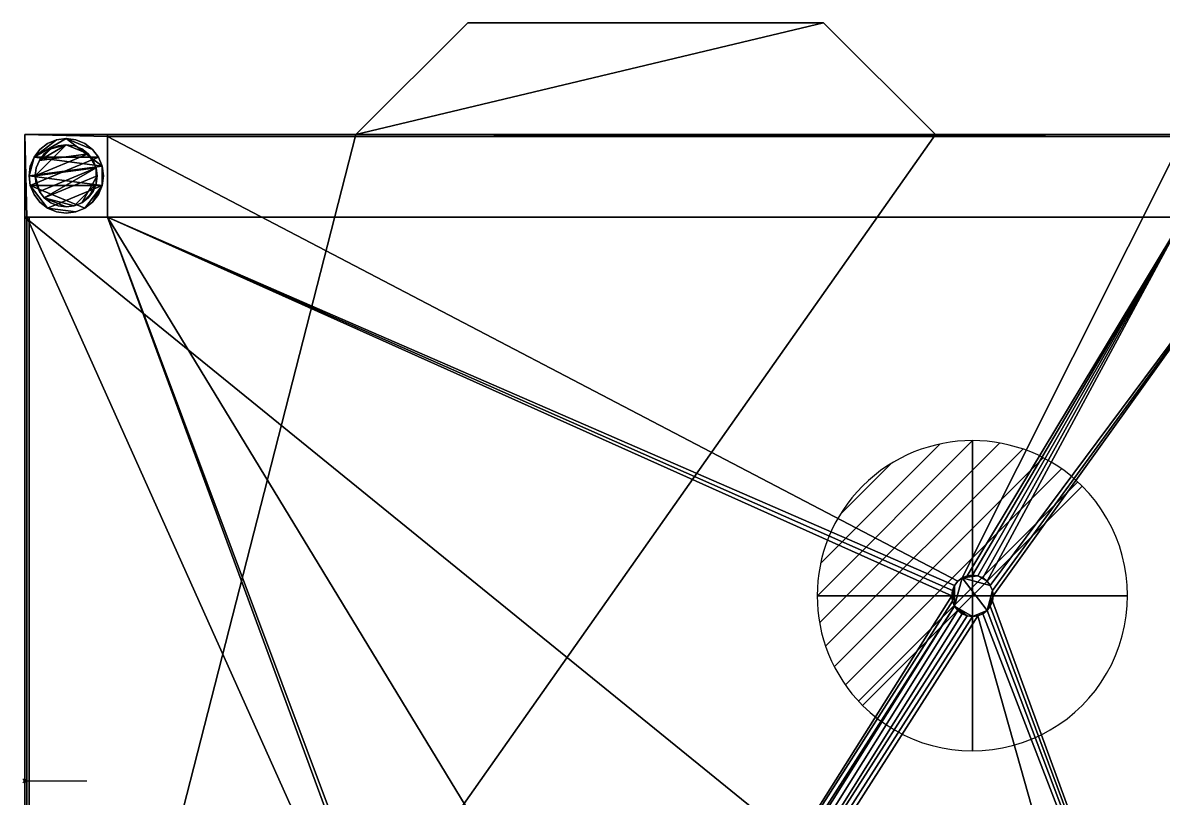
# Model space of a CAD drawing. Header units: millimetres. Extents: x -901 to 180, y -878 to 367.
# Drawn here: x -901 to -350, y -8 to 367 of the extents above; entities that cross this region are included whole.
import ezdxf

# ---------------------------------------------------------------- set-up
doc = ezdxf.new("R2010")
doc.units = ezdxf.units.MM
doc.header["$PDMODE"] = 35
for name, color, linetype in [('IQ_200_2D', 1, 'Continuous'), ('IQ_200_3D', 1, 'Continuous'), ('IQ_204_2D', 7, 'Continuous'), ('IQ_204_3D', 7, 'Continuous')]:
    doc.layers.add(name, color=color, linetype=linetype)
doc.layers.add('IQ_CON_DRAIN_INT', color=7, linetype='Continuous', lineweight=25)
doc.layers.add('IQ_CURTAIN_3D', color=7, linetype='Continuous', transparency=0.9)
doc.layers.add('IQ_INS_3D', color=3, linetype='Continuous', lineweight=25, plot=False)

# ---------------------------------------------------------------- blocks, each defined once
blk = doc.blocks.new('*X4')
at = {"color": 0}
for p, q in [((313.993, 2209.039), (321.505, 2216.552)), ((314.108, 2207.74), (322.804, 2216.436)), ((314.158, 2210.619), (319.926, 2216.386)), ((314.399, 2206.617), (323.928, 2216.145)), ((314.821, 2205.625), (324.919, 2215.723)), ((315.101, 2212.976), (317.568, 2215.443)), ((315.354, 2204.743), (325.801, 2215.191)), ((315.985, 2203.96), (326.584, 2214.559))]:
    blk.add_line(p, q, dxfattribs=at)
blk = doc.blocks.new('drain')
blk.add_line((-2.121, -2.121), (2.121, 2.121))
at = {"extrusion": (-1, 0, 0)}
blk.add_line((0, 2.121, -2.121), (0, -2.121, 2.121), dxfattribs=at)
at = {"extrusion": (0, -1, 0)}
blk.add_line((-2.121, 0, -2.121), (2.121, 0, 2.121), dxfattribs=at)
at = {"extrusion": (-1, 0, 0)}
for start, end in [(45, 225), (225, 45)]:
    blk.add_arc((0, 0), 3, start, end, dxfattribs=at)
for start, end in [(45, 225), (225, 45)]:
    blk.add_arc((0, 0), 3, start, end)
at = {"extrusion": (0, -1, 0)}
for start, end in [(45, 225), (225, 45)]:
    blk.add_arc((0, 0), 3, start, end, dxfattribs=at)
at = {"xscale": 0.4000000000000909, "yscale": 0.4000000000000909, "zscale": 0.4000000000000909}
blk.add_blockref('*X4', (-128.597, -883.621), dxfattribs=at)
at = {"extrusion": (-1, 0, 0), "xscale": 0.3999999999999773, "yscale": 0.3999999999999773, "zscale": 0.3999999999999773}
blk.add_blockref('*X4', (-128.597, -883.621), dxfattribs=at)
at = {"extrusion": (0, -1, 0), "xscale": 0.4000000000000909, "yscale": 0.4000000000000909, "zscale": 0.4000000000000909}
blk.add_blockref('*X4', (-128.597, -883.621), dxfattribs=at)

msp = doc.modelspace()

# ---------------------------------------------------------------- linework, layer by layer
at = {"layer": 'IQ_200_2D', "linetype": 'Continuous'}
for p, q in [((-740, 312.5), (-686, 366.5)), ((-686, 366.5), (-514, 366.5)), ((-514, 366.5), (-460, 312.5)), ((-900, 312.5), (-300, 312.5)), ((-900, 312.5), (-900, -312.5))]:
    msp.add_line(p, q, dxfattribs=at)
at = {"layer": 'IQ_204_2D'}
msp.add_line((-900, 0), (-870, 0), dxfattribs=at)
at = {"layer": 'IQ_CURTAIN_3D'}
for p, q in [((-900, 241.25, 898.97), (-900, 241.25, 1369.03)), ((-900, 196.25, 898.97), (-900, 196.25, 1369.03)), ((-900, 133.75, 898.97), (-900, 133.75, 1369.03)), ((-900, 71.25, 898.97), (-900, 71.25, 1369.03)), ((-900, 8.75, 898.97), (-900, 8.75, 1369.03))]:
    msp.add_line(p, q, dxfattribs=at)
at = {"layer": 'IQ_INS_3D'}
msp.add_point((-900, 0), dxfattribs=at)

# ---------------------------------------------------------------- block references
at = {"layer": 'IQ_CON_DRAIN_INT', "xscale": 25, "yscale": 25, "zscale": 25}
msp.add_blockref('drain', (-442.1, 89.5), dxfattribs=at)

# ---------------------------------------------------------------- meshes
at = {"layer": 'IQ_200_3D'}
mesh = msp.add_polyface(dxfattribs=at)
corners = [(-900, 312.5, 1450), (-900, -312.5, 1450), (-300, -312.5, 1450), (-300, 312.5, 1450), (-460, 312.5, 1450), (-514, 366.5, 1450), (-686, 366.5, 1450), (-740, 312.5, 1450)]
mesh.append_faces([[corners[k] for k in face] for face in [(4, 1, 2, 3), (1, 7, 0), (7, 5, 6)]], dxfattribs={"vtx0": -1})
mesh.append_faces([[corners[k] for k in face] for face in [(4, 5, 7, 1)]], dxfattribs={"vtx1": -1, "vtx2": -1, "vtx3": -1})
mesh = msp.add_polyface(dxfattribs=at)
corners = [(-300, 312.5, 725), (-300, -312.5, 725), (-340, -312.5, 725), (-340, -358.5, 725), (-860, -358.5, 725), (-860, -312.5, 725), (-900, -312.5, 725), (-900, 312.5, 725), (-740, 312.5, 725), (-686, 366.5, 725), (-514, 366.5, 725), (-460, 312.5, 725), (-899, -272.5, 725), (-860, -272.5, 725), (-860, -311.5, 725), (-340, -311.5, 725), (-340, -272.5, 725), (-301, -272.5, 725), (-301, 272.5, 725), (-340, 272.5, 725), (-340, 311.5, 725), (-860, 311.5, 725), (-860, 272.5, 725), (-899, 272.5, 725)]
mesh.append_faces([[corners[k] for k in face] for face in [(11, 8, 9, 10)]], dxfattribs={"vtx0": -1})
mesh.append_faces([[corners[k] for k in face] for face in [(23, 7, 21, 22), (20, 0, 18, 19)]], dxfattribs={"vtx0": -1, "vtx1": -1})
mesh.append_faces([[corners[k] for k in face] for face in [(6, 12, 14, 5)]], dxfattribs={"vtx0": -1, "vtx1": -1, "vtx2": -1})
mesh.append_faces([[corners[k] for k in face] for face in [(20, 8, 11, 0)]], dxfattribs={"vtx0": -1, "vtx1": -1, "vtx3": -1})
mesh.append_faces([[corners[k] for k in face] for face in [(7, 23, 12, 6), (8, 20, 21, 7)]], dxfattribs={"vtx0": -1, "vtx2": -1})
mesh.append_faces([[corners[k] for k in face] for face in [(2, 4, 5, 15)]], dxfattribs={"vtx0": -1, "vtx2": -1, "vtx3": -1})
mesh.append_faces([[corners[k] for k in face] for face in [(13, 14, 12)]], dxfattribs={"vtx1": -1})
mesh.append_faces([[corners[k] for k in face] for face in [(14, 15, 5)]], dxfattribs={"vtx1": -1, "vtx2": -1})
mesh.append_faces([[corners[k] for k in face] for face in [(1, 2, 15, 17)]], dxfattribs={"vtx1": -1, "vtx2": -1, "vtx3": -1})
mesh.append_faces([[corners[k] for k in face] for face in [(17, 18, 0, 1)]], dxfattribs={"vtx1": -1, "vtx3": -1})
mesh.append_faces([[corners[k] for k in face] for face in [(15, 16, 17), (2, 3, 4)]], dxfattribs={"vtx2": -1})
mesh = msp.add_polyface(dxfattribs=at)
corners = [(-686, 366.5, 1450), (-686, 366.5, 725), (-740, 312.5, 725), (-740, 312.5, 1450)]
mesh.append_faces([[corners[k] for k in face] for face in [(0, 1, 2, 3)]])
mesh = msp.add_polyface(dxfattribs=at)
corners = [(-514, 366.5, 1450), (-514, 366.5, 725), (-686, 366.5, 725), (-686, 366.5, 1450)]
mesh.append_faces([[corners[k] for k in face] for face in [(0, 1, 2, 3)]])
mesh = msp.add_polyface(dxfattribs=at)
corners = [(-460, 312.5, 1450), (-460, 312.5, 725), (-514, 366.5, 725), (-514, 366.5, 1450)]
mesh.append_faces([[corners[k] for k in face] for face in [(0, 1, 2, 3)]])
mesh = msp.add_polyface(dxfattribs=at)
corners = [(-300, 312.5, 1450), (-300, 312.5, 725), (-460, 312.5, 725), (-460, 312.5, 1450), (-900, 312.5, 725), (-900, 312.5, 1450), (-740, 312.5, 1450), (-740, 312.5, 725)]
mesh.append_faces([[corners[k] for k in face] for face in [(2, 3, 0, 1), (4, 5, 6, 7)]])
mesh = msp.add_polyface(dxfattribs=at)
corners = [(-900, -312.5, 1450), (-900, 312.5, 1450), (-900, 312.5, 725), (-900, -312.5, 725), (-900, -272.5, 1370), (-900, -272.5, 850), (-900, 272.5, 850), (-900, 272.5, 1370)]
mesh.append_faces([[corners[k] for k in face] for face in [(1, 7, 4, 0), (0, 4, 5, 3)]], dxfattribs={"vtx0": -1, "vtx2": -1})
mesh.append_faces([[corners[k] for k in face] for face in [(6, 7, 1, 2), (5, 6, 2, 3)]], dxfattribs={"vtx1": -1, "vtx3": -1})
mesh = msp.add_polyface(dxfattribs=at)
corners = [(-900, 312.5, 725), (-900, 272.5, 725), (-860, 272.5, 725), (-860, 312.5, 725)]
mesh.append_faces([[corners[k] for k in face] for face in [(0, 1, 2, 3)]])
mesh = msp.add_polyface(dxfattribs=at)
corners = [(-860, 272.5, 75), (-900, 272.5, 75), (-900, 312.5, 75), (-860, 312.5, 75)]
mesh.append_faces([[corners[k] for k in face] for face in [(0, 1, 2, 3)]])
mesh = msp.add_polyface(dxfattribs=at)
corners = [(-860, 312.5, 725), (-860, 312.5, 75), (-900, 312.5, 75), (-900, 312.5, 725)]
mesh.append_faces([[corners[k] for k in face] for face in [(0, 1, 2, 3)]])
mesh = msp.add_polyface(dxfattribs=at)
corners = [(-900, 312.5, 725), (-900, 312.5, 75), (-900, 272.5, 75), (-900, 272.5, 725)]
mesh.append_faces([[corners[k] for k in face] for face in [(0, 1, 2, 3)]])
mesh = msp.add_polyface(dxfattribs=at)
corners = [(-860, -272.5, 201.37), (-899, -272.5, 201.37), (-899, 272.5, 201.37), (-860, 272.5, 201.37), (-860, 311.5, 201.37), (-340, 311.5, 201.37), (-340, 272.5, 201.37), (-301, 272.5, 201.37), (-301, -272.5, 201.37), (-340, -272.5, 201.37), (-340, -311.5, 201.37), (-860, -311.5, 201.37), (-699, -187.4, 201.37), (-698.66, -189.99, 201.37), (-697.66, -192.4, 201.37), (-696.07, -194.47, 201.37), (-694, -196.06, 201.37), (-691.59, -197.06, 201.37), (-689, -197.4, 201.37), (-686.41, -197.06, 201.37), (-684, -196.06, 201.37), (-681.93, -194.47, 201.37), (-680.34, -192.4, 201.37), (-679.34, -189.99, 201.37), (-679, -187.4, 201.37), (-679.34, -184.81, 201.37), (-680.34, -182.4, 201.37), (-681.93, -180.33, 201.37), (-684, -178.74, 201.37), (-686.41, -177.74, 201.37), (-689, -177.4, 201.37), (-691.59, -177.74, 201.37), (-694, -178.74, 201.37), (-696.07, -180.33, 201.37), (-697.66, -182.4, 201.37), (-698.66, -184.81, 201.37), (-609, -157.4, 201.37), (-608.66, -159.99, 201.37), (-607.66, -162.4, 201.37), (-606.07, -164.47, 201.37), (-604, -166.06, 201.37), (-601.59, -167.06, 201.37), (-599, -167.4, 201.37), (-596.41, -167.06, 201.37), (-594, -166.06, 201.37), (-591.93, -164.47, 201.37), (-590.34, -162.4, 201.37), (-589.34, -159.99, 201.37), (-589, -157.4, 201.37), (-589.34, -154.81, 201.37), (-590.34, -152.4, 201.37), (-591.93, -150.33, 201.37), (-594, -148.74, 201.37), (-596.41, -147.74, 201.37), (-599, -147.4, 201.37), (-601.59, -147.74, 201.37), (-604, -148.74, 201.37), (-606.07, -150.33, 201.37), (-607.66, -152.4, 201.37), (-608.66, -154.81, 201.37), (-452.1, 89.5, 201.37), (-451.76, 86.91, 201.37), (-450.76, 84.5, 201.37), (-449.17, 82.43, 201.37), (-447.1, 80.84, 201.37), (-444.69, 79.84, 201.37), (-442.1, 79.5, 201.37), (-439.51, 79.84, 201.37), (-437.1, 80.84, 201.37), (-435.03, 82.43, 201.37), (-433.44, 84.5, 201.37), (-432.44, 86.91, 201.37), (-432.1, 89.5, 201.37), (-432.44, 92.09, 201.37), (-433.44, 94.5, 201.37), (-435.03, 96.57, 201.37), (-437.1, 98.16, 201.37), (-439.51, 99.16, 201.37), (-442.1, 99.5, 201.37), (-444.69, 99.16, 201.37), (-447.1, 98.16, 201.37), (-449.17, 96.57, 201.37), (-450.76, 94.5, 201.37), (-451.76, 92.09, 201.37)]
mesh.append_faces([[corners[k] for k in face] for face in [(13, 0, 12), (32, 3, 31), (61, 55, 60), (65, 51, 64), (70, 8, 69), (69, 8, 68), (74, 7, 73)]], dxfattribs={"vtx0": -1, "vtx1": -1})
mesh.append_faces([[corners[k] for k in face] for face in [(56, 3, 60, 55)]], dxfattribs={"vtx0": -1, "vtx1": -1, "vtx2": -1})
mesh.append_faces([[corners[k] for k in face] for face in [(0, 15, 16, 11), (11, 16, 17), (42, 20, 21, 41), (19, 10, 11, 18), (10, 19, 20), (3, 32, 33, 2), (57, 29, 30, 56), (58, 28, 29, 57), (59, 27, 28, 58), (37, 25, 26, 36), (68, 8, 9, 67), (36, 26, 27, 59), (63, 52, 53, 62), (64, 51, 52, 63), (62, 53, 54), (6, 79, 80, 5), (6, 76, 77), (8, 70, 71)]], dxfattribs={"vtx0": -1, "vtx2": -1})
mesh.append_faces([[corners[k] for k in face] for face in [(20, 42, 43, 10), (9, 48, 49, 67), (56, 30, 31, 3)]], dxfattribs={"vtx0": -1, "vtx2": -1, "vtx3": -1})
mesh.append_faces([[corners[k] for k in face] for face in [(14, 15, 0), (17, 18, 11), (13, 14, 0), (35, 12, 0), (21, 22, 41), (37, 38, 25), (43, 44, 10), (47, 48, 9), (46, 47, 9), (45, 46, 9), (83, 60, 3), (82, 83, 3), (72, 73, 7), (78, 79, 6), (77, 78, 6), (75, 76, 6)]], dxfattribs={"vtx1": -1, "vtx2": -1})
mesh.append_faces([[corners[k] for k in face] for face in [(0, 1, 34, 35), (33, 34, 1, 2), (24, 25, 38, 39), (9, 10, 44, 45), (23, 24, 39, 40), (22, 23, 40, 41), (49, 50, 66, 67), (50, 51, 65, 66), (54, 55, 61, 62), (81, 82, 3, 4), (71, 72, 7, 8), (80, 81, 4, 5), (74, 75, 6, 7)]], dxfattribs={"vtx1": -1, "vtx3": -1})
mesh = msp.add_polyface(dxfattribs=at)
corners = [(-898, 292.5, 5), (-897.39, 287.84, 5), (-895.59, 283.5, 5), (-892.73, 279.77, 5), (-889, 276.91, 5), (-884.66, 275.11, 5), (-880, 274.5, 5), (-875.34, 275.11, 5), (-871, 276.91, 5), (-867.27, 279.77, 5), (-864.41, 283.5, 5), (-862.61, 287.84, 5), (-862, 292.5, 5), (-862.61, 297.16, 5), (-864.41, 301.5, 5), (-867.27, 305.23, 5), (-871, 308.09, 5), (-875.34, 309.89, 5), (-880, 310.5, 5), (-884.66, 309.89, 5), (-889, 308.09, 5), (-892.73, 305.23, 5), (-895.59, 301.5, 5), (-897.39, 297.16, 5)]
mesh.append_faces([[corners[k] for k in face] for face in [(11, 8, 9, 10)]], dxfattribs={"vtx0": -1})
mesh.append_faces([[corners[k] for k in face] for face in [(4, 7, 8, 11), (11, 0, 1, 4), (13, 18, 19, 22)]], dxfattribs={"vtx0": -1, "vtx2": -1, "vtx3": -1})
mesh.append_faces([[corners[k] for k in face] for face in [(0, 11, 12, 13)]], dxfattribs={"vtx0": -1, "vtx3": -1})
mesh.append_faces([[corners[k] for k in face] for face in [(2, 3, 4, 1), (16, 17, 18, 15)]], dxfattribs={"vtx2": -1})
mesh.append_faces([[corners[k] for k in face] for face in [(13, 14, 15, 18), (22, 23, 0, 13)]], dxfattribs={"vtx2": -1, "vtx3": -1})
mesh.append_faces([[corners[k] for k in face] for face in [(4, 5, 6, 7), (19, 20, 21, 22)]], dxfattribs={"vtx3": -1})
mesh = msp.add_polyface(dxfattribs=at)
corners = [(-898, 292.5), (-897.39, 297.16), (-895.59, 301.5), (-892.73, 305.23), (-889, 308.09), (-884.66, 309.89), (-880, 310.5), (-875.34, 309.89), (-871, 308.09), (-867.27, 305.23), (-864.41, 301.5), (-862.61, 297.16), (-862, 292.5), (-862.61, 287.84), (-864.41, 283.5), (-867.27, 279.77), (-871, 276.91), (-875.34, 275.11), (-880, 274.5), (-884.66, 275.11), (-889, 276.91), (-892.73, 279.77), (-895.59, 283.5), (-897.39, 287.84)]
mesh.append_faces([[corners[k] for k in face] for face in [(2, 0, 1), (15, 13, 14), (13, 11, 12)]], dxfattribs={"vtx0": -1})
mesh.append_faces([[corners[k] for k in face] for face in [(16, 23, 13, 15)]], dxfattribs={"vtx0": -1, "vtx1": -1, "vtx2": -1})
mesh.append_faces([[corners[k] for k in face] for face in [(2, 10, 23, 0)]], dxfattribs={"vtx0": -1, "vtx1": -1, "vtx3": -1})
mesh.append_faces([[corners[k] for k in face] for face in [(2, 5, 6)]], dxfattribs={"vtx0": -1, "vtx2": -1})
mesh.append_faces([[corners[k] for k in face] for face in [(23, 10, 11, 13), (23, 16, 17, 20)]], dxfattribs={"vtx0": -1, "vtx2": -1, "vtx3": -1})
mesh.append_faces([[corners[k] for k in face] for face in [(9, 10, 2, 6)]], dxfattribs={"vtx1": -1, "vtx2": -1, "vtx3": -1})
mesh.append_faces([[corners[k] for k in face] for face in [(3, 4, 5, 2), (18, 19, 20, 17)]], dxfattribs={"vtx2": -1})
mesh.append_faces([[corners[k] for k in face] for face in [(6, 7, 8, 9), (20, 21, 22, 23)]], dxfattribs={"vtx3": -1})
mesh = msp.add_polyface(dxfattribs=at)
corners = [(-898, 292.5, 5), (-897.39, 297.16, 5), (-895.59, 301.5, 5), (-892.73, 305.23, 5), (-889, 308.09, 5), (-884.66, 309.89, 5), (-880, 310.5, 5), (-875.34, 309.89, 5), (-871, 308.09, 5), (-867.27, 305.23, 5), (-864.41, 301.5, 5), (-862.61, 297.16, 5), (-862, 292.5, 5), (-862, 292.5), (-862.61, 297.16), (-864.41, 301.5), (-867.27, 305.23), (-871, 308.09), (-875.34, 309.89), (-880, 310.5), (-884.66, 309.89), (-889, 308.09), (-892.73, 305.23), (-895.59, 301.5), (-897.39, 297.16), (-898, 292.5)]
mesh.append_faces([[corners[k] for k in face] for face in [(13, 14, 11, 12), (0, 1, 24, 25)]], dxfattribs={"vtx1": -1})
mesh.append_faces([[corners[k] for k in face] for face in [(14, 15, 10, 11), (16, 17, 8, 9), (15, 16, 9, 10), (17, 18, 7, 8), (6, 7, 18, 19), (19, 20, 5, 6), (20, 21, 4, 5), (22, 23, 2, 3), (21, 22, 3, 4), (23, 24, 1, 2)]], dxfattribs={"vtx1": -1, "vtx3": -1})
mesh = msp.add_polyface(dxfattribs=at)
corners = [(-860, 272.5, 725), (-860, 272.5, 75), (-860, 312.5, 75), (-860, 312.5, 725)]
mesh.append_faces([[corners[k] for k in face] for face in [(0, 1, 2, 3)]])
mesh = msp.add_polyface(dxfattribs=at)
corners = [(-860, 272.5, 201.37), (-860, 272.5, 725), (-860, 311.5, 725), (-860, 311.5, 201.37)]
mesh.append_faces([[corners[k] for k in face] for face in [(0, 1, 2, 3)]])
mesh = msp.add_polyface(dxfattribs=at)
corners = [(-860, 311.5, 201.37), (-860, 311.5, 725), (-340, 311.5, 725), (-340, 311.5, 201.37)]
mesh.append_faces([[corners[k] for k in face] for face in [(0, 1, 2, 3)]])
mesh = msp.add_polyface(dxfattribs=at)
corners = [(-895, 292.5, 75), (-894.49, 288.62, 75), (-892.99, 285, 75), (-890.61, 281.89, 75), (-887.5, 279.51, 75), (-883.88, 278.01, 75), (-880, 277.5, 75), (-876.12, 278.01, 75), (-872.5, 279.51, 75), (-869.39, 281.89, 75), (-867.01, 285, 75), (-865.51, 288.62, 75), (-865, 292.5, 75), (-865.51, 296.38, 75), (-867.01, 300, 75), (-869.39, 303.11, 75), (-872.5, 305.49, 75), (-876.12, 306.99, 75), (-880, 307.5, 75), (-883.88, 306.99, 75), (-887.5, 305.49, 75), (-890.61, 303.11, 75), (-892.99, 300, 75), (-894.49, 296.38, 75)]
mesh.append_faces([[corners[k] for k in face] for face in [(10, 8, 9), (22, 20, 21)]], dxfattribs={"vtx0": -1})
mesh.append_faces([[corners[k] for k in face] for face in [(7, 3, 6)]], dxfattribs={"vtx0": -1, "vtx1": -1})
mesh.append_faces([[corners[k] for k in face] for face in [(22, 15, 18, 20)]], dxfattribs={"vtx0": -1, "vtx1": -1, "vtx2": -1, "vtx3": -1})
mesh.append_faces([[corners[k] for k in face] for face in [(13, 2, 3, 12)]], dxfattribs={"vtx0": -1, "vtx2": -1})
mesh.append_faces([[corners[k] for k in face] for face in [(3, 7, 8, 12)]], dxfattribs={"vtx0": -1, "vtx2": -1, "vtx3": -1})
mesh.append_faces([[corners[k] for k in face] for face in [(17, 18, 15, 16), (19, 20, 18)]], dxfattribs={"vtx1": -1})
mesh.append_faces([[corners[k] for k in face] for face in [(11, 12, 8, 10)]], dxfattribs={"vtx1": -1, "vtx2": -1})
mesh.append_faces([[corners[k] for k in face] for face in [(4, 5, 6, 3)]], dxfattribs={"vtx2": -1})
mesh.append_faces([[corners[k] for k in face] for face in [(0, 1, 2, 13), (13, 14, 15, 0), (22, 23, 0, 15)]], dxfattribs={"vtx2": -1, "vtx3": -1})
mesh = msp.add_polyface(dxfattribs=at)
corners = [(-895, 292.5, 5), (-894.49, 296.38, 5), (-892.99, 300, 5), (-890.61, 303.11, 5), (-887.5, 305.49, 5), (-883.88, 306.99, 5), (-880, 307.5, 5), (-876.12, 306.99, 5), (-872.5, 305.49, 5), (-869.39, 303.11, 5), (-867.01, 300, 5), (-865.51, 296.38, 5), (-865, 292.5, 5), (-865.51, 288.62, 5), (-867.01, 285, 5), (-869.39, 281.89, 5), (-872.5, 279.51, 5), (-876.12, 278.01, 5), (-880, 277.5, 5), (-883.88, 278.01, 5), (-887.5, 279.51, 5), (-890.61, 281.89, 5), (-892.99, 285, 5), (-894.49, 288.62, 5)]
mesh.append_faces([[corners[k] for k in face] for face in [(9, 6, 7, 8), (4, 2, 3), (15, 13, 14)]], dxfattribs={"vtx0": -1})
mesh.append_faces([[corners[k] for k in face] for face in [(18, 21, 17)]], dxfattribs={"vtx0": -1, "vtx1": -1})
mesh.append_faces([[corners[k] for k in face] for face in [(22, 0, 11, 21)]], dxfattribs={"vtx0": -1, "vtx1": -1, "vtx2": -1})
mesh.append_faces([[corners[k] for k in face] for face in [(0, 6, 9, 11), (21, 11, 13, 17)]], dxfattribs={"vtx0": -1, "vtx1": -1, "vtx2": -1, "vtx3": -1})
mesh.append_faces([[corners[k] for k in face] for face in [(23, 0, 22), (12, 13, 11)]], dxfattribs={"vtx1": -1})
mesh.append_faces([[corners[k] for k in face] for face in [(16, 17, 13, 15)]], dxfattribs={"vtx1": -1, "vtx2": -1})
mesh.append_faces([[corners[k] for k in face] for face in [(9, 10, 11)]], dxfattribs={"vtx2": -1})
mesh.append_faces([[corners[k] for k in face] for face in [(4, 5, 6, 2), (0, 1, 2, 6)]], dxfattribs={"vtx2": -1, "vtx3": -1})
mesh.append_faces([[corners[k] for k in face] for face in [(18, 19, 20, 21)]], dxfattribs={"vtx3": -1})
mesh = msp.add_polyface(dxfattribs=at)
corners = [(-895, 292.5, 75), (-894.49, 296.38, 75), (-892.99, 300, 75), (-890.61, 303.11, 75), (-887.5, 305.49, 75), (-883.88, 306.99, 75), (-880, 307.5, 75), (-876.12, 306.99, 75), (-872.5, 305.49, 75), (-869.39, 303.11, 75), (-867.01, 300, 75), (-865.51, 296.38, 75), (-865, 292.5, 75), (-865, 292.5, 5), (-865.51, 296.38, 5), (-867.01, 300, 5), (-869.39, 303.11, 5), (-872.5, 305.49, 5), (-876.12, 306.99, 5), (-880, 307.5, 5), (-883.88, 306.99, 5), (-887.5, 305.49, 5), (-890.61, 303.11, 5), (-892.99, 300, 5), (-894.49, 296.38, 5), (-895, 292.5, 5)]
mesh.append_faces([[corners[k] for k in face] for face in [(1, 24, 25, 0)]], dxfattribs={"vtx0": -1})
mesh.append_faces([[corners[k] for k in face] for face in [(8, 17, 18, 7), (9, 16, 17, 8), (7, 18, 19, 6), (15, 10, 11, 14), (5, 20, 21, 4), (4, 21, 22, 3), (2, 23, 24, 1), (3, 22, 23, 2), (20, 5, 6, 19)]], dxfattribs={"vtx0": -1, "vtx2": -1})
mesh.append_faces([[corners[k] for k in face] for face in [(13, 14, 11, 12)]], dxfattribs={"vtx1": -1})
mesh.append_faces([[corners[k] for k in face] for face in [(9, 10, 15, 16)]], dxfattribs={"vtx1": -1, "vtx3": -1})
mesh = msp.add_polyface(dxfattribs=at)
corners = [(-862, 292.5, 5), (-862.61, 287.84, 5), (-864.41, 283.5, 5), (-867.27, 279.77, 5), (-871, 276.91, 5), (-875.34, 275.11, 5), (-880, 274.5, 5), (-884.66, 275.11, 5), (-889, 276.91, 5), (-892.73, 279.77, 5), (-895.59, 283.5, 5), (-897.39, 287.84, 5), (-898, 292.5, 5), (-898, 292.5), (-897.39, 287.84), (-895.59, 283.5), (-892.73, 279.77), (-889, 276.91), (-884.66, 275.11), (-880, 274.5), (-875.34, 275.11), (-871, 276.91), (-867.27, 279.77), (-864.41, 283.5), (-862.61, 287.84), (-862, 292.5)]
mesh.append_faces([[corners[k] for k in face] for face in [(13, 14, 11, 12), (0, 1, 24, 25)]], dxfattribs={"vtx1": -1})
mesh.append_faces([[corners[k] for k in face] for face in [(14, 15, 10, 11), (16, 17, 8, 9), (15, 16, 9, 10), (17, 18, 7, 8), (6, 7, 18, 19), (19, 20, 5, 6), (20, 21, 4, 5), (22, 23, 2, 3), (21, 22, 3, 4), (23, 24, 1, 2)]], dxfattribs={"vtx1": -1, "vtx3": -1})
mesh = msp.add_polyface(dxfattribs=at)
corners = [(-865, 292.5, 75), (-865.51, 288.62, 75), (-867.01, 285, 75), (-869.39, 281.89, 75), (-872.5, 279.51, 75), (-876.12, 278.01, 75), (-880, 277.5, 75), (-883.88, 278.01, 75), (-887.5, 279.51, 75), (-890.61, 281.89, 75), (-892.99, 285, 75), (-894.49, 288.62, 75), (-895, 292.5, 75), (-895, 292.5, 5), (-894.49, 288.62, 5), (-892.99, 285, 5), (-890.61, 281.89, 5), (-887.5, 279.51, 5), (-883.88, 278.01, 5), (-880, 277.5, 5), (-876.12, 278.01, 5), (-872.5, 279.51, 5), (-869.39, 281.89, 5), (-867.01, 285, 5), (-865.51, 288.62, 5), (-865, 292.5, 5)]
mesh.append_faces([[corners[k] for k in face] for face in [(1, 24, 25, 0)]], dxfattribs={"vtx0": -1})
mesh.append_faces([[corners[k] for k in face] for face in [(11, 14, 15, 10), (10, 15, 16, 9), (8, 17, 18, 7), (9, 16, 17, 8), (7, 18, 19, 6), (5, 20, 21, 4), (4, 21, 22, 3), (2, 23, 24, 1), (3, 22, 23, 2), (20, 5, 6, 19)]], dxfattribs={"vtx0": -1, "vtx2": -1})
mesh.append_faces([[corners[k] for k in face] for face in [(12, 13, 14, 11)]], dxfattribs={"vtx2": -1})
mesh = msp.add_polyface(dxfattribs=at)
corners = [(-900, -272.5, 850), (-300, -272.5, 850), (-300, -215, 850), (-2.98, -215, 850), (-2.98, 215, 850), (-300, 215, 850), (-300, 272.5, 850), (-900, 272.5, 850)]
mesh.append_faces([[corners[k] for k in face] for face in [(2, 7, 0, 1)]], dxfattribs={"vtx0": -1})
mesh.append_faces([[corners[k] for k in face] for face in [(3, 4, 5, 2)]], dxfattribs={"vtx2": -1})
mesh.append_faces([[corners[k] for k in face] for face in [(5, 6, 7, 2)]], dxfattribs={"vtx2": -1, "vtx3": -1})
mesh = msp.add_polyface(dxfattribs=at)
corners = [(-900, 272.5, 850), (-300, 272.5, 850), (-300, 272.5, 910), (-300, 272.5, 1370), (-900, 272.5, 1370)]
mesh.append_faces([[corners[k] for k in face] for face in [(2, 4, 0, 1)]], dxfattribs={"vtx0": -1})
mesh.append_faces([[corners[k] for k in face] for face in [(3, 4, 2)]], dxfattribs={"vtx1": -1})
mesh = msp.add_polyface(dxfattribs=at)
corners = [(-900, -272.5, 1370), (-900, 272.5, 1370), (-300, 272.5, 1370), (-300, -272.5, 1370)]
mesh.append_faces([[corners[k] for k in face] for face in [(0, 1, 2, 3)]])
mesh = msp.add_polyface(dxfattribs=at)
corners = [(-900, 272.5, 725), (-900, 272.5, 75), (-860, 272.5, 75), (-860, 272.5, 725)]
mesh.append_faces([[corners[k] for k in face] for face in [(0, 1, 2, 3)]])
mesh = msp.add_polyface(dxfattribs=at)
corners = [(-899, 272.5, 201.37), (-899, 272.5, 725), (-860, 272.5, 725), (-860, 272.5, 201.37)]
mesh.append_faces([[corners[k] for k in face] for face in [(0, 1, 2, 3)]])
mesh = msp.add_polyface(dxfattribs=at)
corners = [(-899, -272.5, 201.37), (-899, -272.5, 725), (-899, 272.5, 725), (-899, 272.5, 201.37)]
mesh.append_faces([[corners[k] for k in face] for face in [(0, 1, 2, 3)]])
at = {"layer": 'IQ_204_3D'}
mesh = msp.add_polyface(dxfattribs=at)
corners = [(-452.1, 89.5, 173.9), (-451.76, 92.09, 173.9), (-450.76, 94.5, 173.9), (-449.17, 96.57, 173.9), (-447.1, 98.16, 173.9), (-444.69, 99.16, 173.9), (-442.1, 99.5, 173.9), (-439.51, 99.16, 173.9), (-437.1, 98.16, 173.9), (-435.03, 96.57, 173.9), (-433.44, 94.5, 173.9), (-432.44, 92.09, 173.9), (-432.1, 89.5, 173.9), (-432.44, 86.91, 173.9), (-433.44, 84.5, 173.9), (-435.03, 82.43, 173.9), (-437.1, 80.84, 173.9), (-439.51, 79.84, 173.9), (-442.1, 79.5, 173.9), (-444.69, 79.84, 173.9), (-447.1, 80.84, 173.9), (-449.17, 82.43, 173.9), (-450.76, 84.5, 173.9), (-451.76, 86.91, 173.9)]
mesh.append_faces([[corners[k] for k in face] for face in [(9, 7, 8), (15, 12, 13, 14)]], dxfattribs={"vtx0": -1})
mesh.append_faces([[corners[k] for k in face] for face in [(23, 2, 22), (19, 22, 18)]], dxfattribs={"vtx0": -1, "vtx1": -1})
mesh.append_faces([[corners[k] for k in face] for face in [(10, 4, 7, 9)]], dxfattribs={"vtx0": -1, "vtx1": -1, "vtx2": -1})
mesh.append_faces([[corners[k] for k in face] for face in [(22, 4, 15, 18)]], dxfattribs={"vtx0": -1, "vtx1": -1, "vtx2": -1, "vtx3": -1})
mesh.append_faces([[corners[k] for k in face] for face in [(15, 4, 10, 11)]], dxfattribs={"vtx0": -1, "vtx1": -1, "vtx3": -1})
mesh.append_faces([[corners[k] for k in face] for face in [(11, 12, 15)]], dxfattribs={"vtx1": -1, "vtx2": -1})
mesh.append_faces([[corners[k] for k in face] for face in [(5, 6, 7, 4), (20, 21, 22, 19)]], dxfattribs={"vtx2": -1})
mesh.append_faces([[corners[k] for k in face] for face in [(2, 3, 4, 22)]], dxfattribs={"vtx2": -1, "vtx3": -1})
mesh.append_faces([[corners[k] for k in face] for face in [(23, 0, 1, 2), (15, 16, 17, 18)]], dxfattribs={"vtx3": -1})
mesh = msp.add_polyface(dxfattribs=at)
corners = [(-432.1, 89.5, 173.9), (-432.44, 92.09, 173.9), (-433.44, 94.5, 173.9), (-435.03, 96.57, 173.9), (-437.1, 98.16, 173.9), (-439.51, 99.16, 173.9), (-442.1, 99.5, 173.9), (-444.69, 99.16, 173.9), (-447.1, 98.16, 173.9), (-449.17, 96.57, 173.9), (-450.76, 94.5, 173.9), (-451.76, 92.09, 173.9), (-452.1, 89.5, 173.9), (-452.1, 89.5, 201.37), (-451.76, 92.09, 201.37), (-450.76, 94.5, 201.37), (-449.17, 96.57, 201.37), (-447.1, 98.16, 201.37), (-444.69, 99.16, 201.37), (-442.1, 99.5, 201.37), (-439.51, 99.16, 201.37), (-437.1, 98.16, 201.37), (-435.03, 96.57, 201.37), (-433.44, 94.5, 201.37), (-432.44, 92.09, 201.37), (-432.1, 89.5, 201.37)]
mesh.append_faces([[corners[k] for k in face] for face in [(0, 1, 24, 25), (13, 14, 11, 12)]], dxfattribs={"vtx1": -1})
mesh.append_faces([[corners[k] for k in face] for face in [(1, 2, 23, 24), (3, 4, 21, 22), (2, 3, 22, 23), (4, 5, 20, 21), (19, 20, 5, 6), (6, 7, 18, 19), (7, 8, 17, 18), (9, 10, 15, 16), (8, 9, 16, 17), (10, 11, 14, 15)]], dxfattribs={"vtx1": -1, "vtx3": -1})
mesh = msp.add_polyface(dxfattribs=at)
corners = [(-452.1, 89.5, 173.9), (-451.76, 86.91, 173.9), (-450.76, 84.5, 173.9), (-449.17, 82.43, 173.9), (-447.1, 80.84, 173.9), (-444.69, 79.84, 173.9), (-442.1, 79.5, 173.9), (-439.51, 79.84, 173.9), (-437.1, 80.84, 173.9), (-435.03, 82.43, 173.9), (-433.44, 84.5, 173.9), (-432.44, 86.91, 173.9), (-432.1, 89.5, 173.9), (-432.1, 89.5, 201.37), (-432.44, 86.91, 201.37), (-433.44, 84.5, 201.37), (-435.03, 82.43, 201.37), (-437.1, 80.84, 201.37), (-439.51, 79.84, 201.37), (-442.1, 79.5, 201.37), (-444.69, 79.84, 201.37), (-447.1, 80.84, 201.37), (-449.17, 82.43, 201.37), (-450.76, 84.5, 201.37), (-451.76, 86.91, 201.37), (-452.1, 89.5, 201.37)]
mesh.append_faces([[corners[k] for k in face] for face in [(0, 1, 24, 25), (13, 14, 11, 12)]], dxfattribs={"vtx1": -1})
mesh.append_faces([[corners[k] for k in face] for face in [(1, 2, 23, 24), (3, 4, 21, 22), (2, 3, 22, 23), (4, 5, 20, 21), (19, 20, 5, 6), (6, 7, 18, 19), (7, 8, 17, 18), (9, 10, 15, 16), (8, 9, 16, 17), (10, 11, 14, 15)]], dxfattribs={"vtx1": -1, "vtx3": -1})
at = {"layer": 'IQ_CURTAIN_3D'}
mesh = msp.add_polyface(dxfattribs=at)
corners = [(-898, -272.5, 898.97), (-900, -272.5, 898.97), (-900, 272.5, 898.97), (-898, 272.5, 898.97)]
mesh.append_faces([[corners[k] for k in face] for face in [(0, 1, 2, 3)]])
mesh = msp.add_polyface(dxfattribs=at)
corners = [(-900, 272.5, 1370), (-900, -272.5, 1370), (-898, -272.5, 1370), (-898, 272.5, 1370)]
mesh.append_faces([[corners[k] for k in face] for face in [(0, 1, 2, 3)]])
mesh = msp.add_polyface(dxfattribs=at)
corners = [(-900, 272.5, 1370), (-900, 272.5, 898.97), (-900, -272.5, 898.97), (-900, -272.5, 1370)]
mesh.append_faces([[corners[k] for k in face] for face in [(0, 1, 2, 3)]])
mesh = msp.add_polyface(dxfattribs=at)
corners = [(-898, 272.5, 1370), (-898, 272.5, 898.97), (-900, 272.5, 898.97), (-900, 272.5, 1370)]
mesh.append_faces([[corners[k] for k in face] for face in [(0, 1, 2, 3)]])
mesh = msp.add_polyface(dxfattribs=at)
corners = [(-898, -272.5, 1370), (-898, -272.5, 898.97), (-898, 272.5, 898.97), (-898, 272.5, 1370)]
mesh.append_faces([[corners[k] for k in face] for face in [(0, 1, 2, 3)]])

doc.saveas('drawing.dxf')
